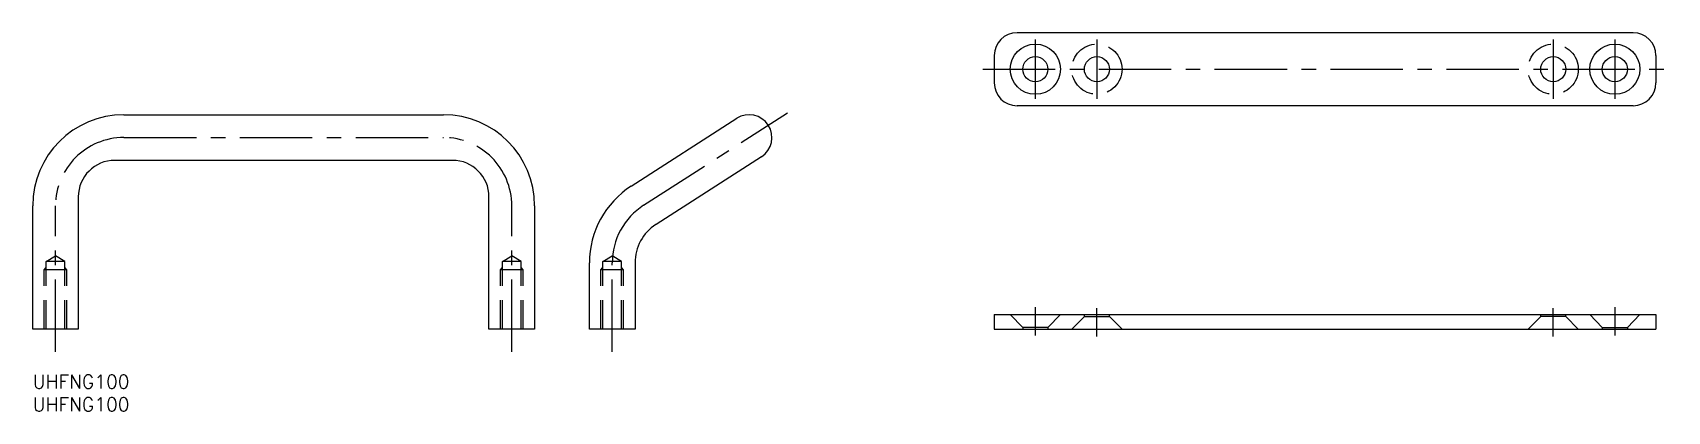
# Model space of a CAD drawing. Extents: x 0 to 358, y -8 to 75.
import ezdxf

# ---------------------------------------------------------------- set-up
doc = ezdxf.new("R2010")
doc.units = 0
doc.header["$LTSCALE"] = 0.5
doc.linetypes.add('CENTER', pattern=[50.8, 31.75, -6.35, 6.35, -6.35])
doc.linetypes.add('DASHED', pattern=[19.05, 12.7, -6.35])
for name, color, linetype in [('MSM_CENTER', 1, 'CENTER'), ('MSM_CONTINUOUS', 7, 'CONTINUOUS'), ('MSM_DASHED', 4, 'DASHED'), ('MSM_PART_NUMBER', 7, 'CONTINUOUS')]:
    doc.layers.add(name, color=color, linetype=linetype)
doc.styles.get("Standard").update_dxf_attribs({"font": 'txt.shx', "height": 3, "bigfont": 'bigfont.shx'})

# ---------------------------------------------------------------- blocks, each defined once
blk = doc.blocks.new('*U3')
at = {"layer": 'MSM_PART_NUMBER'}
blk.add_text('UHFNG100', height=3, dxfattribs=at).set_placement((0, -3))
blk = doc.blocks.new('*U4')
at = {"layer": 'MSM_PART_NUMBER'}
blk.add_text('UHFNG100', height=3, dxfattribs=at).set_placement((0, -8))

msp = doc.modelspace()

# ---------------------------------------------------------------- linework, layer by layer
at = {"layer": 'MSM_CENTER'}
for p, q in [((219.73, 73.47), (219.73, 60.47)), ((233.23, 73.47), (233.23, 60.47)), ((333.23, 73.47), (333.23, 60.47)), ((346.73, 73.47), (346.73, 60.47)), ((208.23, 66.97), (358.23, 66.97)), ((133.89, 37.16), (165.41, 57.4)), ((20, 52), (90, 52)), ((5, 5), (5, 37)), ((105, 5), (105, 37)), ((127, 5), (127, 24.54)), ((219.73, 14.79), (219.73, 8.59)), ((233.23, 8.43), (233.23, 14.63)), ((333.23, 8.43), (333.23, 14.63)), ((346.73, 14.79), (346.73, 8.59))]:
    msp.add_line(p, q, dxfattribs=at)
for centre, start, end in [((20, 37), 90, 180), ((90, 37), 0, 90), ((142, 24.54), 122.7126, 180)]:
    msp.add_arc(centre, 15, start, end, dxfattribs=at)
at = {"layer": 'MSM_CONTINUOUS'}
for p, q in [((350.73, 74.97), (215.73, 74.97)), ((210.73, 69.97), (210.73, 63.97)), ((355.73, 69.97), (355.73, 63.97)), ((350.73, 58.97), (215.73, 58.97)), ((20, 57), (90, 57)), ((131.19, 41.37), (154.3, 56.21)), ((92, 47), (18, 47)), ((159.7, 47.79), (136.6, 32.95)), ((0, 10), (0, 37)), ((10, 39), (10, 10)), ((100, 10), (100, 39)), ((110, 37), (110, 10)), ((122, 10), (122, 24.54)), ((132, 24.54), (132, 10)), ((210.73, 13.2), (210.73, 10)), ((210.73, 13.2), (355.73, 13.2)), ((355.73, 13.2), (355.73, 10)), ((10, 10), (0, 10)), ((110, 10), (100, 10)), ((132, 10), (122, 10)), ((210.73, 10), (355.73, 10))]:
    msp.add_line(p, q, dxfattribs=at)
for centre, radius in [((219.73, 66.97), 5.5), ((346.73, 66.97), 5.5), ((219.73, 66.97), 2.75), ((233.23, 66.97), 2.75), ((333.23, 66.97), 2.75), ((346.73, 66.97), 2.75)]:
    msp.add_circle(centre, radius, dxfattribs=at)
for centre, radius, start, end in [((215.73, 69.97), 5, 90, 180), ((350.73, 69.97), 5, 0, 90), ((215.73, 63.97), 5, 180, 270), ((350.73, 63.97), 5, 270, 360), ((20, 37), 20, 90, 180), ((90, 37), 20, 0, 90), ((157, 52), 5, 302.7126, 122.7126), ((18, 39), 8, 90, 180), ((92, 39), 8, 0, 90), ((142, 24.54), 20, 122.7126, 180), ((142, 24.54), 10, 122.7126, 180)]:
    msp.add_arc(centre, radius, start, end, dxfattribs=at)
at = {"layer": 'MSM_DASHED'}
for p, q in [((2.93, 24.85), (5, 26.04)), ((7.07, 24.85), (5, 26.04)), ((102.93, 24.85), (105, 26.04)), ((107.07, 24.85), (105, 26.04)), ((124.93, 24.85), (127, 26.04)), ((129.07, 24.85), (127, 26.04)), ((2.5, 23), (2.93, 23.5)), ((2.5, 10), (2.5, 23)), ((7.5, 23), (2.5, 23)), ((2.93, 10), (2.93, 24.85)), ((7.07, 24.85), (2.93, 24.85)), ((7.07, 10), (7.07, 24.85)), ((7.5, 23), (7.07, 23.5)), ((7.5, 10), (7.5, 23)), ((102.5, 23), (102.93, 23.5)), ((102.5, 10), (102.5, 23)), ((107.5, 23), (102.5, 23)), ((102.93, 10), (102.93, 24.85)), ((107.07, 24.85), (102.93, 24.85)), ((107.07, 10), (107.07, 24.85)), ((107.5, 23), (107.07, 23.5)), ((107.5, 10), (107.5, 23)), ((124.5, 23), (124.93, 23.5)), ((124.5, 10), (124.5, 23)), ((129.5, 23), (124.5, 23)), ((124.93, 10), (124.93, 24.85)), ((129.07, 24.85), (124.93, 24.85)), ((129.07, 10), (129.07, 24.85)), ((129.5, 23), (129.07, 23.5)), ((129.5, 10), (129.5, 23)), ((216.98, 10.4), (214.23, 13.2)), ((225.23, 13.2), (222.48, 10.4)), ((227.73, 10), (230.48, 12.8)), ((230.48, 12.8), (230.48, 13.2)), ((230.48, 12.8), (235.98, 12.8)), ((235.98, 12.8), (235.98, 13.2)), ((235.98, 12.8), (238.73, 10)), ((330.48, 12.8), (327.73, 10)), ((330.48, 12.8), (330.48, 13.2)), ((335.98, 12.8), (330.48, 12.8)), ((335.98, 12.8), (335.98, 13.2)), ((338.73, 10), (335.98, 12.8)), ((341.23, 13.2), (343.98, 10.4)), ((349.48, 10.4), (352.23, 13.2)), ((222.48, 10.4), (216.98, 10.4)), ((216.98, 10.4), (216.98, 10)), ((222.48, 10.4), (222.48, 10)), ((343.98, 10.4), (349.48, 10.4)), ((343.98, 10.4), (343.98, 10)), ((349.48, 10.4), (349.48, 10))]:
    msp.add_line(p, q, dxfattribs=at)
for centre in [(233.23, 66.97), (333.23, 66.97)]:
    msp.add_circle(centre, 5.5, dxfattribs=at)

# ---------------------------------------------------------------- block references
at = {"layer": 'MSM_CONTINUOUS'}
for name in ['*U3', '*U4']:
    msp.add_blockref(name, (0, 0), dxfattribs=at)

doc.saveas('drawing.dxf')
